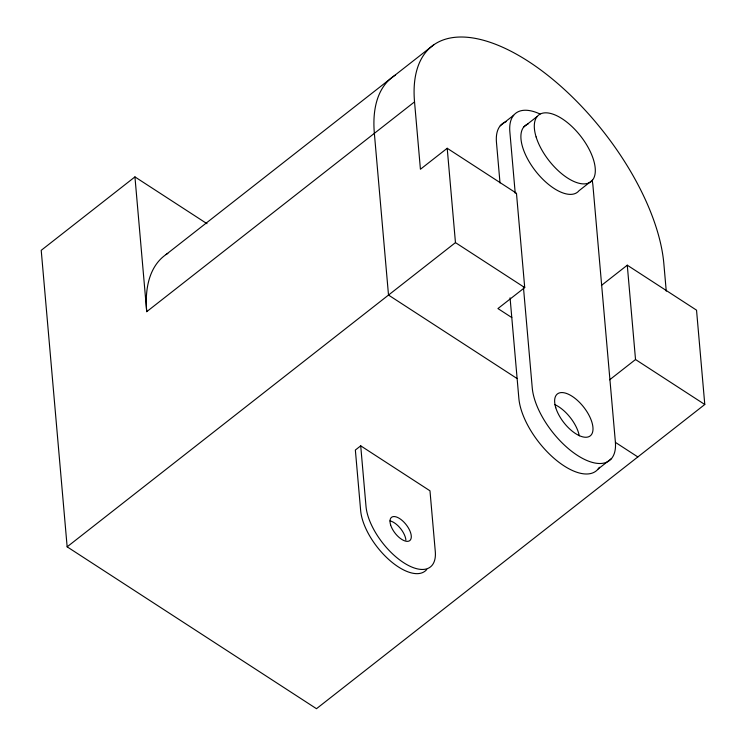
<?xml version="1.0" encoding="UTF-8"?>
<svg xmlns="http://www.w3.org/2000/svg" width="746" height="746" viewBox="0 0 746 746"><rect width="100%" height="100%" fill="white"/><g stroke="black" fill="none" stroke-linecap="round" stroke-linejoin="round"><path stroke-width="1.12" d="M207.015 223.697L134.942 176.905L41.217 250.33L67.149 546.827L316.481 708.7L704.784 404.491L696.531 310.159L627.274 265.194L601.388 285.466M166.032 254.554L433.836 44.76M134.942 176.905L146.729 311.669L414.534 101.876A173.715 82.097 51.9 0 1 528.578 61.517A173.715 82.097 51.9 0 1 663.856 263.748L666.253 291.164M511.793 317.554L497.936 308.564L524.718 287.583L516.465 193.242L447.208 148.277L420.427 169.258L414.534 101.876M500.258 125.757L513.649 115.266M523.795 126.969L537.185 116.488M67.149 546.827L455.461 242.618L447.208 148.277M592.408 180.224L579.017 190.715A42.345 20.011 51.9 0 1 534.957 170.293A42.345 20.011 51.9 0 1 528.084 123.985M360.71 445.838L366.016 506.478A48.257 22.809 51.9 0 0 403.595 562.652A48.257 22.809 51.9 0 0 435.282 551.443L429.976 490.803L360.71 445.838L355.357 450.034L360.663 510.674A48.257 22.809 51.9 0 0 389.179 559.882A48.257 22.809 51.9 0 0 426.759 569.478M609.641 379.807L635.527 359.525L627.274 265.194M598.171 468.982L611.561 458.492M455.461 242.618L524.718 287.583M635.527 359.525L704.784 404.491M517.071 378.539L388.507 295.071L374.361 133.347A173.715 82.097 51.9 0 1 395.464 75.048M615.441 442.397L637.839 456.944M515.225 193.279L509.854 131.865A57.908 27.369 51.9 0 1 540.057 114.035M523.431 287.126L532.252 387.929A57.908 27.369 51.9 0 0 577.348 455.34A57.908 27.369 51.9 0 0 615.366 441.884L592.958 185.829A57.908 27.369 51.9 0 0 592.147 180.318M500.016 182.966L496.463 142.355A57.908 27.369 51.9 0 1 506.133 121.673M510.068 297.831L518.862 398.42A57.908 27.369 51.9 0 0 554.614 458.809A57.908 27.369 51.9 0 0 599.392 467.257M146.729 311.669A173.715 82.097 51.9 0 1 167.831 253.379M389.99 520.894A14.789 6.984 51.9 0 1 405.899 540.048M554.847 404.621A26.632 12.589 51.9 0 1 579.26 435.804M390.634 524.979A14.789 6.984 51.9 0 0 408.789 541.13A14.789 6.984 51.9 0 0 402.523 520.773A14.789 6.984 51.9 0 0 390.634 524.979M555.77 407.736A26.632 12.589 51.9 0 0 588.473 436.839A26.632 12.589 51.9 0 0 577.18 400.154A26.632 12.589 51.9 0 0 555.77 407.736M536.113 136.947A42.345 20.011 51.9 0 0 588.109 183.218A42.345 20.011 51.9 0 0 570.158 124.899A42.345 20.011 51.9 0 0 536.113 136.947"/></g></svg>
